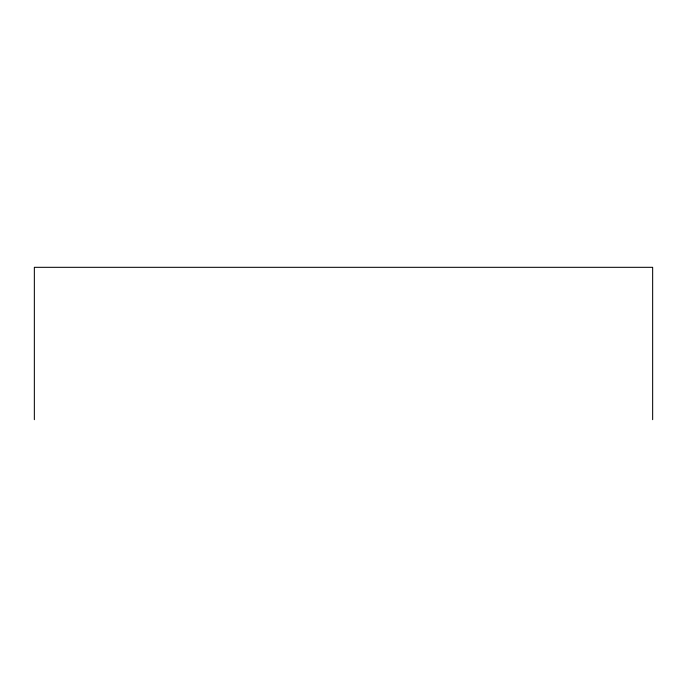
<?xml version="1.0" encoding="UTF-8"?>
<svg xmlns="http://www.w3.org/2000/svg" width="687" height="687" viewBox="0 0 687 687"><rect width="100%" height="100%" fill="white"/><g stroke="black" fill="none" stroke-linecap="round" stroke-linejoin="round"><path stroke-width="1.03" d="M652.65 419.68L652.65 267.32L34.35 267.32L34.35 419.68"/></g></svg>
